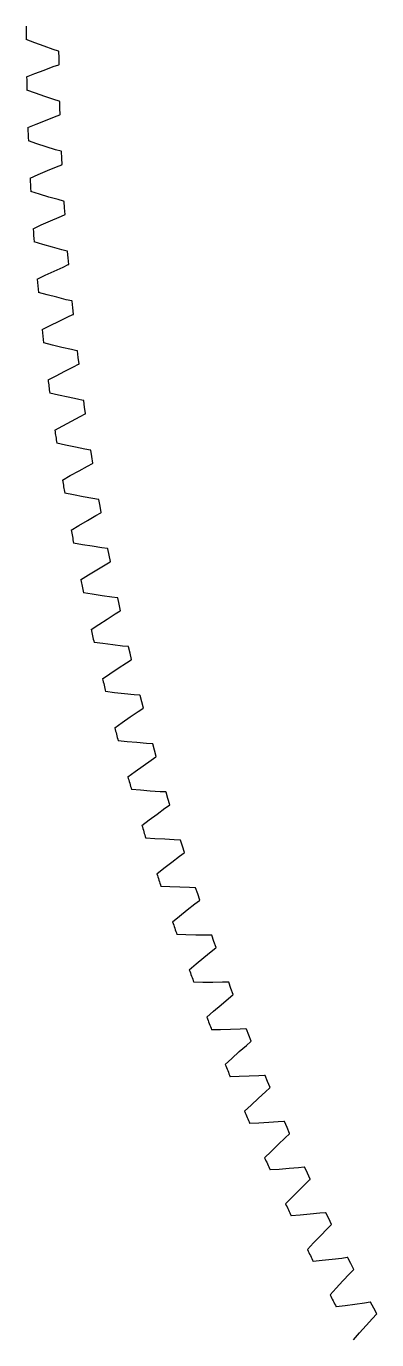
# Model space of a CAD drawing. Extents: x -220 to 220, y -220 to 220.
# Drawn here: x -219.7 to -191.9, y -103.5 to 0.5 of the extents above; entities that cross this region are included whole.
import ezdxf

# ---------------------------------------------------------------- set-up
doc = ezdxf.new("R2010")
doc.units = 0

msp = doc.modelspace()

# ---------------------------------------------------------------- linework, layer by layer
at = {"layer": 'layer0'}
for p, q in [((-219.04, -0.78), (-219.71, -0.53)), ((-218.3, -1.05), (-219.04, -0.78)), ((-217.58, -1.3), (-218.3, -1.05)), ((-217.15, -1.45), (-217.58, -1.3)), ((-217.12, -1.46), (-217.15, -1.45)), ((-217.12, -1.47), (-217.12, -1.46)), ((-217.11, -1.98), (-217.12, -1.47)), ((-217.11, -2.5), (-217.11, -1.98)), ((-219.02, -3.22), (-218.28, -2.94)), ((-218.28, -2.94), (-217.57, -2.67)), ((-217.57, -2.67), (-217.14, -2.52)), ((-217.14, -2.52), (-217.11, -2.51)), ((-217.11, -2.51), (-217.11, -2.5)), ((-219.68, -3.48), (-219.02, -3.22)), ((-218.99, -4.78), (-219.66, -4.54)), ((-218.24, -5.03), (-218.99, -4.78)), ((-217.52, -5.27), (-218.24, -5.03)), ((-217.09, -5.41), (-217.52, -5.27)), ((-217.06, -5.42), (-217.09, -5.41)), ((-217.05, -5.43), (-217.06, -5.42)), ((-217.04, -5.95), (-217.05, -5.43)), ((-217.02, -6.46), (-217.04, -5.95)), ((-219.58, -7.5), (-218.93, -7.22)), ((-218.93, -7.22), (-218.19, -6.93)), ((-218.19, -6.93), (-217.48, -6.65)), ((-217.48, -6.65), (-217.06, -6.49)), ((-217.06, -6.49), (-217.03, -6.47)), ((-217.03, -6.47), (-217.02, -6.46)), ((-218.87, -8.78), (-219.54, -8.55)), ((-218.12, -9.02), (-218.87, -8.78)), ((-217.39, -9.25), (-218.12, -9.02)), ((-216.95, -9.38), (-217.39, -9.25)), ((-216.92, -9.39), (-216.95, -9.38)), ((-216.89, -9.91), (-216.92, -9.39)), ((-216.92, -9.39), (-216.92, -9.39)), ((-216.87, -10.43), (-216.89, -9.91)), ((-219.41, -11.51), (-218.76, -11.22)), ((-218.76, -11.22), (-218.03, -10.91)), ((-218.03, -10.91), (-217.32, -10.62)), ((-217.32, -10.62), (-216.9, -10.45)), ((-216.9, -10.45), (-216.88, -10.43)), ((-216.88, -10.43), (-216.87, -10.43)), ((-218.67, -12.77), (-219.35, -12.56)), ((-217.92, -13), (-218.67, -12.77)), ((-217.18, -13.21), (-217.92, -13)), ((-216.75, -13.34), (-217.18, -13.21)), ((-216.72, -13.35), (-216.75, -13.34)), ((-216.71, -13.35), (-216.72, -13.35)), ((-216.68, -13.87), (-216.71, -13.35)), ((-217.09, -14.59), (-216.68, -14.41)), ((-216.64, -14.39), (-216.68, -13.87)), ((-216.68, -14.41), (-216.65, -14.39)), ((-216.65, -14.39), (-216.64, -14.39)), ((-219.16, -15.51), (-218.52, -15.21)), ((-218.52, -15.21), (-217.79, -14.89)), ((-217.79, -14.89), (-217.09, -14.59)), ((-218.4, -16.76), (-219.08, -16.56)), ((-217.64, -16.98), (-218.4, -16.76)), ((-216.9, -17.18), (-217.64, -16.98)), ((-216.47, -17.29), (-216.9, -17.18)), ((-216.44, -17.3), (-216.47, -17.29)), ((-216.43, -17.31), (-216.44, -17.3)), ((-216.39, -17.83), (-216.43, -17.31)), ((-217.49, -18.87), (-216.79, -18.55)), ((-216.79, -18.55), (-216.38, -18.36)), ((-216.34, -18.34), (-216.39, -17.83)), ((-216.38, -18.36), (-216.35, -18.35)), ((-216.35, -18.35), (-216.34, -18.34)), ((-218.84, -19.51), (-218.2, -19.2)), ((-218.2, -19.2), (-217.49, -18.87)), ((-218.06, -20.75), (-218.75, -20.56)), ((-217.3, -20.95), (-218.06, -20.75)), ((-216.55, -21.14), (-217.3, -20.95)), ((-216.11, -21.24), (-216.55, -21.14)), ((-216.08, -21.25), (-216.11, -21.24)), ((-216.08, -21.26), (-216.08, -21.25)), ((-216.03, -21.77), (-216.08, -21.26)), ((-215.97, -22.29), (-216.03, -21.77)), ((-217.81, -23.18), (-217.11, -22.84)), ((-217.11, -22.84), (-216.42, -22.5)), ((-216.42, -22.5), (-216.01, -22.31)), ((-216.01, -22.31), (-215.98, -22.3)), ((-215.98, -22.3), (-215.97, -22.29)), ((-218.45, -23.5), (-217.81, -23.18)), ((-217.64, -24.73), (-218.33, -24.56)), ((-216.88, -24.92), (-217.64, -24.73)), ((-216.13, -25.09), (-216.88, -24.92)), ((-215.69, -25.19), (-216.13, -25.09)), ((-215.66, -25.2), (-215.69, -25.19)), ((-215.65, -25.2), (-215.66, -25.2)), ((-215.59, -25.72), (-215.65, -25.2)), ((-215.53, -26.23), (-215.59, -25.72)), ((-217.35, -27.16), (-216.65, -26.8)), ((-216.65, -26.8), (-215.97, -26.45)), ((-215.97, -26.45), (-215.56, -26.25)), ((-215.56, -26.25), (-215.54, -26.24)), ((-215.54, -26.24), (-215.53, -26.23)), ((-217.98, -27.49), (-217.35, -27.16)), ((-217.16, -28.7), (-217.85, -28.54)), ((-216.39, -28.87), (-217.16, -28.7)), ((-215.64, -29.03), (-216.39, -28.87)), ((-215.19, -29.12), (-215.64, -29.03)), ((-215.16, -29.13), (-215.19, -29.12)), ((-215.16, -29.14), (-215.16, -29.13)), ((-215.09, -29.65), (-215.16, -29.14)), ((-215.02, -30.16), (-215.09, -29.65)), ((-215.05, -30.19), (-215.02, -30.17)), ((-215.02, -30.17), (-215.02, -30.16)), ((-217.44, -31.47), (-216.82, -31.12)), ((-216.82, -31.12), (-216.13, -30.75)), ((-216.13, -30.75), (-215.45, -30.39)), ((-215.45, -30.39), (-215.05, -30.19)), ((-216.6, -32.66), (-217.29, -32.51)), ((-215.82, -32.82), (-216.6, -32.66)), ((-215.07, -32.97), (-215.82, -32.82)), ((-214.63, -33.05), (-215.07, -32.97)), ((-214.6, -33.06), (-214.63, -33.05)), ((-214.59, -33.06), (-214.6, -33.06)), ((-214.51, -33.57), (-214.59, -33.06)), ((-215.53, -34.69), (-214.86, -34.32)), ((-214.86, -34.32), (-214.46, -34.11)), ((-214.43, -34.08), (-214.51, -33.57)), ((-214.46, -34.11), (-214.43, -34.09)), ((-214.43, -34.09), (-214.43, -34.08)), ((-216.83, -35.43), (-216.22, -35.08)), ((-216.22, -35.08), (-215.53, -34.69)), ((-215.96, -36.61), (-216.66, -36.48)), ((-215.19, -36.76), (-215.96, -36.61)), ((-214.43, -36.89), (-215.19, -36.76)), ((-213.99, -36.96), (-214.43, -36.89)), ((-213.96, -36.97), (-213.99, -36.96)), ((-213.95, -36.98), (-213.96, -36.97)), ((-213.86, -37.49), (-213.95, -36.98)), ((-214.86, -38.62), (-214.2, -38.24)), ((-214.2, -38.24), (-213.8, -38.02)), ((-213.77, -37.99), (-213.86, -37.49)), ((-213.8, -38.02), (-213.77, -38)), ((-213.77, -38), (-213.77, -37.99)), ((-216.15, -39.39), (-215.54, -39.02)), ((-215.54, -39.02), (-214.86, -38.62)), ((-215.26, -40.55), (-215.96, -40.43)), ((-214.48, -40.68), (-215.26, -40.55)), ((-213.72, -40.8), (-214.48, -40.68)), ((-213.28, -40.86), (-213.72, -40.8)), ((-213.24, -40.87), (-213.28, -40.86)), ((-213.24, -40.88), (-213.24, -40.87)), ((-213.14, -41.39), (-213.24, -40.88)), ((-213.04, -41.89), (-213.14, -41.39)), ((-214.79, -42.95), (-214.12, -42.54)), ((-214.12, -42.54), (-213.46, -42.15)), ((-213.46, -42.15), (-213.07, -41.92)), ((-213.07, -41.92), (-213.05, -41.9)), ((-213.05, -41.9), (-213.04, -41.89)), ((-215.4, -43.33), (-214.79, -42.95)), ((-214.48, -44.48), (-215.18, -44.36)), ((-213.7, -44.59), (-214.48, -44.48)), ((-212.94, -44.7), (-213.7, -44.59)), ((-212.49, -44.75), (-212.94, -44.7)), ((-212.46, -44.76), (-212.49, -44.75)), ((-212.46, -44.77), (-212.46, -44.76)), ((-212.35, -45.27), (-212.46, -44.77)), ((-212.24, -45.78), (-212.35, -45.27)), ((-212.27, -45.8), (-212.24, -45.78)), ((-212.24, -45.78), (-212.24, -45.78)), ((-213.97, -46.87), (-213.31, -46.44)), ((-213.31, -46.44), (-212.66, -46.04)), ((-212.66, -46.04), (-212.27, -45.8)), ((-214.57, -47.26), (-213.97, -46.87)), ((-213.63, -48.39), (-214.34, -48.29)), ((-212.85, -48.49), (-213.63, -48.39)), ((-212.09, -48.58), (-212.85, -48.49)), ((-211.64, -48.63), (-212.09, -48.58)), ((-211.61, -48.63), (-211.64, -48.63)), ((-211.6, -48.64), (-211.61, -48.63)), ((-211.49, -49.14), (-211.6, -48.64)), ((-212.42, -50.33), (-211.78, -49.92)), ((-211.78, -49.92), (-211.4, -49.67)), ((-211.37, -49.65), (-211.49, -49.14)), ((-211.4, -49.67), (-211.37, -49.65)), ((-211.37, -49.65), (-211.37, -49.65)), ((-213.67, -51.17), (-213.08, -50.77)), ((-213.08, -50.77), (-212.42, -50.33)), ((-212.71, -52.28), (-213.42, -52.19)), ((-211.93, -52.37), (-212.71, -52.28)), ((-211.17, -52.44), (-211.93, -52.37)), ((-210.72, -52.48), (-211.17, -52.44)), ((-210.69, -52.49), (-210.72, -52.48)), ((-210.68, -52.49), (-210.69, -52.49)), ((-210.55, -53), (-210.68, -52.49)), ((-210.43, -53.5), (-210.55, -53)), ((-211.47, -54.2), (-210.83, -53.78)), ((-210.83, -53.78), (-210.46, -53.53)), ((-210.46, -53.53), (-210.43, -53.51)), ((-210.43, -53.51), (-210.43, -53.5)), ((-212.7, -55.06), (-212.12, -54.65)), ((-212.12, -54.65), (-211.47, -54.2)), ((-211.72, -56.16), (-212.43, -56.08)), ((-210.94, -56.23), (-211.72, -56.16)), ((-210.17, -56.29), (-210.94, -56.23)), ((-209.72, -56.32), (-210.17, -56.29)), ((-209.69, -56.33), (-209.72, -56.32)), ((-209.55, -56.83), (-209.69, -56.33)), ((-209.69, -56.33), (-209.69, -56.33)), ((-209.41, -57.33), (-209.55, -56.83)), ((-211.08, -58.52), (-210.44, -58.06)), ((-210.44, -58.06), (-209.82, -57.62)), ((-209.82, -57.62), (-209.44, -57.36)), ((-209.44, -57.36), (-209.42, -57.34)), ((-209.42, -57.34), (-209.41, -57.33)), ((-211.66, -58.94), (-211.08, -58.52)), ((-210.66, -60.01), (-211.37, -59.95)), ((-209.88, -60.07), (-210.66, -60.01)), ((-209.11, -60.12), (-209.88, -60.07)), ((-208.66, -60.14), (-209.11, -60.12)), ((-208.63, -60.15), (-208.66, -60.14)), ((-208.62, -60.15), (-208.63, -60.15)), ((-208.48, -60.65), (-208.62, -60.15)), ((-208.73, -61.44), (-208.36, -61.18)), ((-208.33, -61.15), (-208.48, -60.65)), ((-208.36, -61.18), (-208.34, -61.16)), ((-208.34, -61.16), (-208.33, -61.15)), ((-210.55, -62.79), (-209.98, -62.36)), ((-209.98, -62.36), (-209.35, -61.89)), ((-209.35, -61.89), (-208.73, -61.44)), ((-209.53, -63.85), (-210.24, -63.8)), ((-208.74, -63.89), (-209.53, -63.85)), ((-207.98, -63.93), (-208.74, -63.89)), ((-207.53, -63.95), (-207.98, -63.93)), ((-207.5, -63.95), (-207.53, -63.95)), ((-207.49, -63.95), (-207.5, -63.95)), ((-207.33, -64.45), (-207.49, -63.95)), ((-207.18, -64.94), (-207.33, -64.45)), ((-208.18, -65.7), (-207.57, -65.24)), ((-207.57, -65.24), (-207.21, -64.97)), ((-207.21, -64.97), (-207.18, -64.95)), ((-207.18, -64.95), (-207.18, -64.94)), ((-209.36, -66.63), (-208.81, -66.19)), ((-208.81, -66.19), (-208.18, -65.7)), ((-208.33, -67.67), (-209.04, -67.63)), ((-207.54, -67.7), (-208.33, -67.67)), ((-206.78, -67.72), (-207.54, -67.7)), ((-206.32, -67.73), (-206.78, -67.72)), ((-206.29, -67.73), (-206.32, -67.73)), ((-206.12, -68.22), (-206.29, -67.73)), ((-206.29, -67.73), (-206.29, -67.73)), ((-205.96, -68.72), (-206.12, -68.22)), ((-207.56, -69.99), (-206.95, -69.49)), ((-206.95, -69.49), (-206.34, -69.02)), ((-206.34, -69.02), (-205.99, -68.75)), ((-205.99, -68.75), (-205.96, -68.72)), ((-205.96, -68.72), (-205.96, -68.72)), ((-208.11, -70.44), (-207.56, -69.99)), ((-207.06, -71.46), (-207.77, -71.44)), ((-206.27, -71.48), (-207.06, -71.46)), ((-205.51, -71.48), (-206.27, -71.48)), ((-205.05, -71.48), (-205.51, -71.48)), ((-205.02, -71.49), (-205.05, -71.48)), ((-205.01, -71.49), (-205.02, -71.49)), ((-204.84, -71.98), (-205.01, -71.49)), ((-205.64, -73.26), (-205.05, -72.78)), ((-205.05, -72.78), (-204.7, -72.5)), ((-204.67, -72.47), (-204.84, -71.98)), ((-204.7, -72.5), (-204.67, -72.47)), ((-204.67, -72.47), (-204.67, -72.47)), ((-206.79, -74.23), (-206.25, -73.77)), ((-206.25, -73.77), (-205.64, -73.26)), ((-205.72, -75.23), (-206.43, -75.22)), ((-204.93, -75.23), (-205.72, -75.23)), ((-204.17, -75.22), (-204.93, -75.23)), ((-203.71, -75.22), (-204.17, -75.22)), ((-203.68, -75.22), (-203.71, -75.22)), ((-203.67, -75.22), (-203.68, -75.22)), ((-203.49, -75.71), (-203.67, -75.22)), ((-203.31, -76.19), (-203.49, -75.71)), ((-204.87, -77.52), (-204.27, -77.01)), ((-204.27, -77.01), (-203.69, -76.51)), ((-203.69, -76.51), (-203.34, -76.22)), ((-203.34, -76.22), (-203.32, -76.2)), ((-203.32, -76.2), (-203.31, -76.19)), ((-205.4, -77.99), (-204.87, -77.52)), ((-204.31, -78.98), (-205.02, -78.98)), ((-203.52, -78.96), (-204.31, -78.98)), ((-202.76, -78.94), (-203.52, -78.96)), ((-202.31, -78.92), (-202.76, -78.94)), ((-202.27, -78.93), (-202.31, -78.92)), ((-202.08, -79.41), (-202.27, -78.93)), ((-202.27, -78.93), (-202.27, -78.93)), ((-202.25, -80.22), (-201.91, -79.92)), ((-201.89, -79.89), (-202.08, -79.41)), ((-201.91, -79.92), (-201.89, -79.9)), ((-201.89, -79.9), (-201.89, -79.89)), ((-203.42, -81.25), (-202.83, -80.72)), ((-202.83, -80.72), (-202.25, -80.22)), ((-203.94, -81.73), (-203.42, -81.25)), ((-202.84, -82.69), (-203.55, -82.71)), ((-202.05, -82.67), (-202.84, -82.69)), ((-201.28, -82.63), (-202.05, -82.67)), ((-200.83, -82.61), (-201.28, -82.63)), ((-200.8, -82.61), (-200.83, -82.61)), ((-200.79, -82.61), (-200.8, -82.61)), ((-200.59, -83.09), (-200.79, -82.61)), ((-200.39, -83.57), (-200.59, -83.09)), ((-201.32, -84.41), (-200.76, -83.9)), ((-200.76, -83.9), (-200.42, -83.6)), ((-200.42, -83.6), (-200.4, -83.57)), ((-200.4, -83.57), (-200.39, -83.57)), ((-202.42, -85.44), (-201.9, -84.95)), ((-201.9, -84.95), (-201.32, -84.41)), ((-200.5, -86.34), (-201.29, -86.38)), ((-199.74, -86.29), (-200.5, -86.34)), ((-199.29, -86.26), (-199.74, -86.29)), ((-199.26, -86.26), (-199.29, -86.26)), ((-199.25, -86.26), (-199.26, -86.26)), ((-199.04, -86.74), (-199.25, -86.26)), ((-201.29, -86.38), (-202, -86.42)), ((-199.19, -87.55), (-198.86, -87.24)), ((-198.84, -87.21), (-199.04, -86.74)), ((-198.86, -87.24), (-198.84, -87.22)), ((-198.84, -87.22), (-198.84, -87.21)), ((-200.31, -88.63), (-199.75, -88.08)), ((-199.75, -88.08), (-199.19, -87.55)), ((-200.82, -89.13), (-200.31, -88.63)), ((-199.68, -90.05), (-200.39, -90.09)), ((-198.89, -89.99), (-199.68, -90.05)), ((-198.13, -89.93), (-198.89, -89.99)), ((-197.68, -89.88), (-198.13, -89.93)), ((-197.65, -89.88), (-197.68, -89.88)), ((-197.64, -89.89), (-197.65, -89.88)), ((-197.42, -90.36), (-197.64, -89.89)), ((-197.21, -90.83), (-197.42, -90.36)), ((-198.1, -91.71), (-197.56, -91.18)), ((-197.56, -91.18), (-197.23, -90.86)), ((-197.23, -90.86), (-197.21, -90.84)), ((-197.21, -90.84), (-197.21, -90.83)), ((-199.16, -92.78), (-198.66, -92.27)), ((-198.66, -92.27), (-198.1, -91.71)), ((-197.22, -93.61), (-198, -93.68)), ((-196.45, -93.53), (-197.22, -93.61)), ((-196.01, -93.48), (-196.45, -93.53)), ((-195.97, -93.48), (-196.01, -93.48)), ((-195.96, -93.48), (-195.97, -93.48)), ((-195.74, -93.95), (-195.96, -93.48)), ((-198, -93.68), (-198.71, -93.74)), ((-195.86, -94.77), (-195.54, -94.45)), ((-195.52, -94.42), (-195.74, -93.95)), ((-195.54, -94.45), (-195.52, -94.42)), ((-195.52, -94.42), (-195.52, -94.42)), ((-196.94, -95.88), (-196.4, -95.31)), ((-196.4, -95.31), (-195.86, -94.77)), ((-197.43, -96.4), (-196.94, -95.88)), ((-196.26, -97.28), (-196.97, -97.35)), ((-195.47, -97.19), (-196.26, -97.28)), ((-194.71, -97.1), (-195.47, -97.19)), ((-194.27, -97.04), (-194.71, -97.1)), ((-194.23, -97.04), (-194.27, -97.04)), ((-194.22, -97.05), (-194.23, -97.04)), ((-193.99, -97.51), (-194.22, -97.05)), ((-193.76, -97.97), (-193.99, -97.51)), ((-194.62, -98.89), (-194.1, -98.33)), ((-194.1, -98.33), (-193.78, -98)), ((-193.78, -98), (-193.76, -97.98)), ((-193.76, -97.98), (-193.76, -97.97)), ((-195.64, -99.99), (-195.16, -99.46)), ((-195.16, -99.46), (-194.62, -98.89)), ((-194.45, -100.85), (-195.16, -100.93)), ((-193.67, -100.75), (-194.45, -100.85)), ((-192.91, -100.64), (-193.67, -100.75)), ((-192.46, -100.58), (-192.91, -100.64)), ((-192.43, -100.57), (-192.46, -100.58)), ((-192.42, -100.58), (-192.43, -100.57)), ((-192.18, -101.04), (-192.42, -100.58)), ((-192.78, -102.42), (-192.27, -101.86)), ((-192.27, -101.86), (-191.96, -101.53)), ((-191.94, -101.49), (-192.18, -101.04)), ((-191.96, -101.53), (-191.94, -101.5)), ((-191.94, -101.5), (-191.94, -101.49)), ((-193.78, -103.55), (-193.31, -103.01)), ((-193.31, -103.01), (-192.78, -102.42))]:
    msp.add_line(p, q, dxfattribs=at)
for start, end in [(179.8622, 180.1378), (180.9087, 181.1843), (181.9552, 182.2308), (183.0017, 183.2773), (184.0483, 184.3238), (185.0948, 185.3704), (186.1413, 186.4169), (187.1878, 187.4634), (188.2343, 188.5099), (189.2808, 189.5564), (190.3273, 190.6029), (191.3738, 191.6494), (192.4203, 192.6959), (193.4669, 193.7424), (194.5134, 194.789), (195.5599, 195.8355), (196.6064, 196.882), (197.6529, 197.9285), (198.6994, 198.975), (199.7459, 200.0215), (200.7924, 201.068), (201.839, 202.1145), (202.8855, 203.1611), (203.932, 204.2076), (204.9785, 205.2541), (206.025, 206.3006), (207.0715, 207.3471)]:
    msp.add_arc((0, 0), 219.71, start, end, dxfattribs=at)
at = {"layer": 'layer1'}
for p, q in [((-219.04, -0.78), (-219.71, -0.53)), ((-218.3, -1.05), (-219.04, -0.78)), ((-217.58, -1.3), (-218.3, -1.05)), ((-217.15, -1.45), (-217.58, -1.3)), ((-217.12, -1.46), (-217.15, -1.45)), ((-217.12, -1.47), (-217.12, -1.46)), ((-217.11, -1.98), (-217.12, -1.47)), ((-217.11, -2.5), (-217.11, -1.98)), ((-219.02, -3.22), (-218.28, -2.94)), ((-218.28, -2.94), (-217.57, -2.67)), ((-217.57, -2.67), (-217.14, -2.52)), ((-217.14, -2.52), (-217.11, -2.51)), ((-217.11, -2.51), (-217.11, -2.5)), ((-219.68, -3.48), (-219.02, -3.22)), ((-218.99, -4.78), (-219.66, -4.54)), ((-218.24, -5.03), (-218.99, -4.78)), ((-217.52, -5.27), (-218.24, -5.03)), ((-217.09, -5.41), (-217.52, -5.27)), ((-217.06, -5.42), (-217.09, -5.41)), ((-217.05, -5.43), (-217.06, -5.42)), ((-217.04, -5.95), (-217.05, -5.43)), ((-217.02, -6.46), (-217.04, -5.95)), ((-219.58, -7.5), (-218.93, -7.22)), ((-218.93, -7.22), (-218.19, -6.93)), ((-218.19, -6.93), (-217.48, -6.65)), ((-217.48, -6.65), (-217.06, -6.49)), ((-217.06, -6.49), (-217.03, -6.47)), ((-217.03, -6.47), (-217.02, -6.46)), ((-218.87, -8.78), (-219.54, -8.55)), ((-218.12, -9.02), (-218.87, -8.78)), ((-217.39, -9.25), (-218.12, -9.02)), ((-216.95, -9.38), (-217.39, -9.25)), ((-216.92, -9.39), (-216.95, -9.38)), ((-216.89, -9.91), (-216.92, -9.39)), ((-216.92, -9.39), (-216.92, -9.39)), ((-216.87, -10.43), (-216.89, -9.91)), ((-219.41, -11.51), (-218.76, -11.22)), ((-218.76, -11.22), (-218.03, -10.91)), ((-218.03, -10.91), (-217.32, -10.62)), ((-217.32, -10.62), (-216.9, -10.45)), ((-216.9, -10.45), (-216.88, -10.43)), ((-216.88, -10.43), (-216.87, -10.43)), ((-218.67, -12.77), (-219.35, -12.56)), ((-217.92, -13), (-218.67, -12.77)), ((-217.18, -13.21), (-217.92, -13)), ((-216.75, -13.34), (-217.18, -13.21)), ((-216.72, -13.35), (-216.75, -13.34)), ((-216.71, -13.35), (-216.72, -13.35)), ((-216.68, -13.87), (-216.71, -13.35)), ((-217.09, -14.59), (-216.68, -14.41)), ((-216.64, -14.39), (-216.68, -13.87)), ((-216.68, -14.41), (-216.65, -14.39)), ((-216.65, -14.39), (-216.64, -14.39)), ((-219.16, -15.51), (-218.52, -15.21)), ((-218.52, -15.21), (-217.79, -14.89)), ((-217.79, -14.89), (-217.09, -14.59)), ((-218.4, -16.76), (-219.08, -16.56)), ((-217.64, -16.98), (-218.4, -16.76)), ((-216.9, -17.18), (-217.64, -16.98)), ((-216.47, -17.29), (-216.9, -17.18)), ((-216.44, -17.3), (-216.47, -17.29)), ((-216.43, -17.31), (-216.44, -17.3)), ((-216.39, -17.83), (-216.43, -17.31)), ((-217.49, -18.87), (-216.79, -18.55)), ((-216.79, -18.55), (-216.38, -18.36)), ((-216.34, -18.34), (-216.39, -17.83)), ((-216.38, -18.36), (-216.35, -18.35)), ((-216.35, -18.35), (-216.34, -18.34)), ((-218.84, -19.51), (-218.2, -19.2)), ((-218.2, -19.2), (-217.49, -18.87)), ((-218.06, -20.75), (-218.75, -20.56)), ((-217.3, -20.95), (-218.06, -20.75)), ((-216.55, -21.14), (-217.3, -20.95)), ((-216.11, -21.24), (-216.55, -21.14)), ((-216.08, -21.25), (-216.11, -21.24)), ((-216.08, -21.26), (-216.08, -21.25)), ((-216.03, -21.77), (-216.08, -21.26)), ((-215.97, -22.29), (-216.03, -21.77)), ((-217.81, -23.18), (-217.11, -22.84)), ((-217.11, -22.84), (-216.42, -22.5)), ((-216.42, -22.5), (-216.01, -22.31)), ((-216.01, -22.31), (-215.98, -22.3)), ((-215.98, -22.3), (-215.97, -22.29)), ((-218.45, -23.5), (-217.81, -23.18)), ((-217.64, -24.73), (-218.33, -24.56)), ((-216.88, -24.92), (-217.64, -24.73)), ((-216.13, -25.09), (-216.88, -24.92)), ((-215.69, -25.19), (-216.13, -25.09)), ((-215.66, -25.2), (-215.69, -25.19)), ((-215.65, -25.2), (-215.66, -25.2)), ((-215.59, -25.72), (-215.65, -25.2)), ((-215.53, -26.23), (-215.59, -25.72)), ((-217.35, -27.16), (-216.65, -26.8)), ((-216.65, -26.8), (-215.97, -26.45)), ((-215.97, -26.45), (-215.56, -26.25)), ((-215.56, -26.25), (-215.54, -26.24)), ((-215.54, -26.24), (-215.53, -26.23)), ((-217.98, -27.49), (-217.35, -27.16)), ((-217.16, -28.7), (-217.85, -28.54)), ((-216.39, -28.87), (-217.16, -28.7)), ((-215.64, -29.03), (-216.39, -28.87)), ((-215.19, -29.12), (-215.64, -29.03)), ((-215.16, -29.13), (-215.19, -29.12)), ((-215.16, -29.14), (-215.16, -29.13)), ((-215.09, -29.65), (-215.16, -29.14)), ((-215.02, -30.16), (-215.09, -29.65)), ((-215.05, -30.19), (-215.02, -30.17)), ((-215.02, -30.17), (-215.02, -30.16)), ((-217.44, -31.47), (-216.82, -31.12)), ((-216.82, -31.12), (-216.13, -30.75)), ((-216.13, -30.75), (-215.45, -30.39)), ((-215.45, -30.39), (-215.05, -30.19)), ((-216.6, -32.66), (-217.29, -32.51)), ((-215.82, -32.82), (-216.6, -32.66)), ((-215.07, -32.97), (-215.82, -32.82)), ((-214.63, -33.05), (-215.07, -32.97)), ((-214.6, -33.06), (-214.63, -33.05)), ((-214.59, -33.06), (-214.6, -33.06)), ((-214.51, -33.57), (-214.59, -33.06)), ((-215.53, -34.69), (-214.86, -34.32)), ((-214.86, -34.32), (-214.46, -34.11)), ((-214.43, -34.08), (-214.51, -33.57)), ((-214.46, -34.11), (-214.43, -34.09)), ((-214.43, -34.09), (-214.43, -34.08)), ((-216.83, -35.43), (-216.22, -35.08)), ((-216.22, -35.08), (-215.53, -34.69)), ((-215.96, -36.61), (-216.66, -36.48)), ((-215.19, -36.76), (-215.96, -36.61)), ((-214.43, -36.89), (-215.19, -36.76)), ((-213.99, -36.96), (-214.43, -36.89)), ((-213.96, -36.97), (-213.99, -36.96)), ((-213.95, -36.98), (-213.96, -36.97)), ((-213.86, -37.49), (-213.95, -36.98)), ((-214.86, -38.62), (-214.2, -38.24)), ((-214.2, -38.24), (-213.8, -38.02)), ((-213.77, -37.99), (-213.86, -37.49)), ((-213.8, -38.02), (-213.77, -38)), ((-213.77, -38), (-213.77, -37.99)), ((-216.15, -39.39), (-215.54, -39.02)), ((-215.54, -39.02), (-214.86, -38.62)), ((-215.26, -40.55), (-215.96, -40.43)), ((-214.48, -40.68), (-215.26, -40.55)), ((-213.72, -40.8), (-214.48, -40.68)), ((-213.28, -40.86), (-213.72, -40.8)), ((-213.24, -40.87), (-213.28, -40.86)), ((-213.24, -40.88), (-213.24, -40.87)), ((-213.14, -41.39), (-213.24, -40.88)), ((-213.04, -41.89), (-213.14, -41.39)), ((-214.79, -42.95), (-214.12, -42.54)), ((-214.12, -42.54), (-213.46, -42.15)), ((-213.46, -42.15), (-213.07, -41.92)), ((-213.07, -41.92), (-213.05, -41.9)), ((-213.05, -41.9), (-213.04, -41.89)), ((-215.4, -43.33), (-214.79, -42.95)), ((-214.48, -44.48), (-215.18, -44.36)), ((-213.7, -44.59), (-214.48, -44.48)), ((-212.94, -44.7), (-213.7, -44.59)), ((-212.49, -44.75), (-212.94, -44.7)), ((-212.46, -44.76), (-212.49, -44.75)), ((-212.46, -44.77), (-212.46, -44.76)), ((-212.35, -45.27), (-212.46, -44.77)), ((-212.24, -45.78), (-212.35, -45.27)), ((-212.27, -45.8), (-212.24, -45.78)), ((-212.24, -45.78), (-212.24, -45.78)), ((-213.97, -46.87), (-213.31, -46.44)), ((-213.31, -46.44), (-212.66, -46.04)), ((-212.66, -46.04), (-212.27, -45.8)), ((-214.57, -47.26), (-213.97, -46.87)), ((-213.63, -48.39), (-214.34, -48.29)), ((-212.85, -48.49), (-213.63, -48.39)), ((-212.09, -48.58), (-212.85, -48.49)), ((-211.64, -48.63), (-212.09, -48.58)), ((-211.61, -48.63), (-211.64, -48.63)), ((-211.6, -48.64), (-211.61, -48.63)), ((-211.49, -49.14), (-211.6, -48.64)), ((-212.42, -50.33), (-211.78, -49.92)), ((-211.78, -49.92), (-211.4, -49.67)), ((-211.37, -49.65), (-211.49, -49.14)), ((-211.4, -49.67), (-211.37, -49.65)), ((-211.37, -49.65), (-211.37, -49.65)), ((-213.67, -51.17), (-213.08, -50.77)), ((-213.08, -50.77), (-212.42, -50.33)), ((-212.71, -52.28), (-213.42, -52.19)), ((-211.93, -52.37), (-212.71, -52.28)), ((-211.17, -52.44), (-211.93, -52.37)), ((-210.72, -52.48), (-211.17, -52.44)), ((-210.69, -52.49), (-210.72, -52.48)), ((-210.68, -52.49), (-210.69, -52.49)), ((-210.55, -53), (-210.68, -52.49)), ((-210.43, -53.5), (-210.55, -53)), ((-211.47, -54.2), (-210.83, -53.78)), ((-210.83, -53.78), (-210.46, -53.53)), ((-210.46, -53.53), (-210.43, -53.51)), ((-210.43, -53.51), (-210.43, -53.5)), ((-212.7, -55.06), (-212.12, -54.65)), ((-212.12, -54.65), (-211.47, -54.2)), ((-211.72, -56.16), (-212.43, -56.08)), ((-210.94, -56.23), (-211.72, -56.16)), ((-210.17, -56.29), (-210.94, -56.23)), ((-209.72, -56.32), (-210.17, -56.29)), ((-209.69, -56.33), (-209.72, -56.32)), ((-209.55, -56.83), (-209.69, -56.33)), ((-209.69, -56.33), (-209.69, -56.33)), ((-209.41, -57.33), (-209.55, -56.83)), ((-211.08, -58.52), (-210.44, -58.06)), ((-210.44, -58.06), (-209.82, -57.62)), ((-209.82, -57.62), (-209.44, -57.36)), ((-209.44, -57.36), (-209.42, -57.34)), ((-209.42, -57.34), (-209.41, -57.33)), ((-211.66, -58.94), (-211.08, -58.52)), ((-210.66, -60.01), (-211.37, -59.95)), ((-209.88, -60.07), (-210.66, -60.01)), ((-209.11, -60.12), (-209.88, -60.07)), ((-208.66, -60.14), (-209.11, -60.12)), ((-208.63, -60.15), (-208.66, -60.14)), ((-208.62, -60.15), (-208.63, -60.15)), ((-208.48, -60.65), (-208.62, -60.15)), ((-208.73, -61.44), (-208.36, -61.18)), ((-208.33, -61.15), (-208.48, -60.65)), ((-208.36, -61.18), (-208.34, -61.16)), ((-208.34, -61.16), (-208.33, -61.15)), ((-210.55, -62.79), (-209.98, -62.36)), ((-209.98, -62.36), (-209.35, -61.89)), ((-209.35, -61.89), (-208.73, -61.44)), ((-209.53, -63.85), (-210.24, -63.8)), ((-208.74, -63.89), (-209.53, -63.85)), ((-207.98, -63.93), (-208.74, -63.89)), ((-207.53, -63.95), (-207.98, -63.93)), ((-207.5, -63.95), (-207.53, -63.95)), ((-207.49, -63.95), (-207.5, -63.95)), ((-207.33, -64.45), (-207.49, -63.95)), ((-207.18, -64.94), (-207.33, -64.45)), ((-208.18, -65.7), (-207.57, -65.24)), ((-207.57, -65.24), (-207.21, -64.97)), ((-207.21, -64.97), (-207.18, -64.95)), ((-207.18, -64.95), (-207.18, -64.94)), ((-209.36, -66.63), (-208.81, -66.19)), ((-208.81, -66.19), (-208.18, -65.7)), ((-208.33, -67.67), (-209.04, -67.63)), ((-207.54, -67.7), (-208.33, -67.67)), ((-206.78, -67.72), (-207.54, -67.7)), ((-206.32, -67.73), (-206.78, -67.72)), ((-206.29, -67.73), (-206.32, -67.73)), ((-206.12, -68.22), (-206.29, -67.73)), ((-206.29, -67.73), (-206.29, -67.73)), ((-205.96, -68.72), (-206.12, -68.22)), ((-207.56, -69.99), (-206.95, -69.49)), ((-206.95, -69.49), (-206.34, -69.02)), ((-206.34, -69.02), (-205.99, -68.75)), ((-205.99, -68.75), (-205.96, -68.72)), ((-205.96, -68.72), (-205.96, -68.72)), ((-208.11, -70.44), (-207.56, -69.99)), ((-207.06, -71.46), (-207.77, -71.44)), ((-206.27, -71.48), (-207.06, -71.46)), ((-205.51, -71.48), (-206.27, -71.48)), ((-205.05, -71.48), (-205.51, -71.48)), ((-205.02, -71.49), (-205.05, -71.48)), ((-205.01, -71.49), (-205.02, -71.49)), ((-204.84, -71.98), (-205.01, -71.49)), ((-205.64, -73.26), (-205.05, -72.78)), ((-205.05, -72.78), (-204.7, -72.5)), ((-204.67, -72.47), (-204.84, -71.98)), ((-204.7, -72.5), (-204.67, -72.47)), ((-204.67, -72.47), (-204.67, -72.47)), ((-206.79, -74.23), (-206.25, -73.77)), ((-206.25, -73.77), (-205.64, -73.26)), ((-205.72, -75.23), (-206.43, -75.22)), ((-204.93, -75.23), (-205.72, -75.23)), ((-204.17, -75.22), (-204.93, -75.23)), ((-203.71, -75.22), (-204.17, -75.22)), ((-203.68, -75.22), (-203.71, -75.22)), ((-203.67, -75.22), (-203.68, -75.22)), ((-203.49, -75.71), (-203.67, -75.22)), ((-203.31, -76.19), (-203.49, -75.71)), ((-204.87, -77.52), (-204.27, -77.01)), ((-204.27, -77.01), (-203.69, -76.51)), ((-203.69, -76.51), (-203.34, -76.22)), ((-203.34, -76.22), (-203.32, -76.2)), ((-203.32, -76.2), (-203.31, -76.19)), ((-205.4, -77.99), (-204.87, -77.52)), ((-204.31, -78.98), (-205.02, -78.98)), ((-203.52, -78.96), (-204.31, -78.98)), ((-202.76, -78.94), (-203.52, -78.96)), ((-202.31, -78.92), (-202.76, -78.94)), ((-202.27, -78.93), (-202.31, -78.92)), ((-202.08, -79.41), (-202.27, -78.93)), ((-202.27, -78.93), (-202.27, -78.93)), ((-202.25, -80.22), (-201.91, -79.92)), ((-201.89, -79.89), (-202.08, -79.41)), ((-201.91, -79.92), (-201.89, -79.9)), ((-201.89, -79.9), (-201.89, -79.89)), ((-203.42, -81.25), (-202.83, -80.72)), ((-202.83, -80.72), (-202.25, -80.22)), ((-203.94, -81.73), (-203.42, -81.25)), ((-202.84, -82.69), (-203.55, -82.71)), ((-202.05, -82.67), (-202.84, -82.69)), ((-201.28, -82.63), (-202.05, -82.67)), ((-200.83, -82.61), (-201.28, -82.63)), ((-200.8, -82.61), (-200.83, -82.61)), ((-200.79, -82.61), (-200.8, -82.61)), ((-200.59, -83.09), (-200.79, -82.61)), ((-200.39, -83.57), (-200.59, -83.09)), ((-201.32, -84.41), (-200.76, -83.9)), ((-200.76, -83.9), (-200.42, -83.6)), ((-200.42, -83.6), (-200.4, -83.57)), ((-200.4, -83.57), (-200.39, -83.57)), ((-202.42, -85.44), (-201.9, -84.95)), ((-201.9, -84.95), (-201.32, -84.41)), ((-200.5, -86.34), (-201.29, -86.38)), ((-199.74, -86.29), (-200.5, -86.34)), ((-199.29, -86.26), (-199.74, -86.29)), ((-199.26, -86.26), (-199.29, -86.26)), ((-199.25, -86.26), (-199.26, -86.26)), ((-199.04, -86.74), (-199.25, -86.26)), ((-201.29, -86.38), (-202, -86.42)), ((-199.19, -87.55), (-198.86, -87.24)), ((-198.84, -87.21), (-199.04, -86.74)), ((-198.86, -87.24), (-198.84, -87.22)), ((-198.84, -87.22), (-198.84, -87.21)), ((-200.31, -88.63), (-199.75, -88.08)), ((-199.75, -88.08), (-199.19, -87.55)), ((-200.82, -89.13), (-200.31, -88.63)), ((-199.68, -90.05), (-200.39, -90.09)), ((-198.89, -89.99), (-199.68, -90.05)), ((-198.13, -89.93), (-198.89, -89.99)), ((-197.68, -89.88), (-198.13, -89.93)), ((-197.65, -89.88), (-197.68, -89.88)), ((-197.64, -89.89), (-197.65, -89.88)), ((-197.42, -90.36), (-197.64, -89.89)), ((-197.21, -90.83), (-197.42, -90.36)), ((-198.1, -91.71), (-197.56, -91.18)), ((-197.56, -91.18), (-197.23, -90.86)), ((-197.23, -90.86), (-197.21, -90.84)), ((-197.21, -90.84), (-197.21, -90.83)), ((-199.16, -92.78), (-198.66, -92.27)), ((-198.66, -92.27), (-198.1, -91.71)), ((-197.22, -93.61), (-198, -93.68)), ((-196.45, -93.53), (-197.22, -93.61)), ((-196.01, -93.48), (-196.45, -93.53)), ((-195.97, -93.48), (-196.01, -93.48)), ((-195.96, -93.48), (-195.97, -93.48)), ((-195.74, -93.95), (-195.96, -93.48)), ((-198, -93.68), (-198.71, -93.74)), ((-195.86, -94.77), (-195.54, -94.45)), ((-195.52, -94.42), (-195.74, -93.95)), ((-195.54, -94.45), (-195.52, -94.42)), ((-195.52, -94.42), (-195.52, -94.42)), ((-196.94, -95.88), (-196.4, -95.31)), ((-196.4, -95.31), (-195.86, -94.77)), ((-197.43, -96.4), (-196.94, -95.88)), ((-196.26, -97.28), (-196.97, -97.35)), ((-195.47, -97.19), (-196.26, -97.28)), ((-194.71, -97.1), (-195.47, -97.19)), ((-194.27, -97.04), (-194.71, -97.1)), ((-194.23, -97.04), (-194.27, -97.04)), ((-194.22, -97.05), (-194.23, -97.04)), ((-193.99, -97.51), (-194.22, -97.05)), ((-193.76, -97.97), (-193.99, -97.51)), ((-194.62, -98.89), (-194.1, -98.33)), ((-194.1, -98.33), (-193.78, -98)), ((-193.78, -98), (-193.76, -97.98)), ((-193.76, -97.98), (-193.76, -97.97)), ((-195.64, -99.99), (-195.16, -99.46)), ((-195.16, -99.46), (-194.62, -98.89)), ((-194.45, -100.85), (-195.16, -100.93)), ((-193.67, -100.75), (-194.45, -100.85)), ((-192.91, -100.64), (-193.67, -100.75)), ((-192.46, -100.58), (-192.91, -100.64)), ((-192.43, -100.57), (-192.46, -100.58)), ((-192.42, -100.58), (-192.43, -100.57)), ((-192.18, -101.04), (-192.42, -100.58)), ((-192.78, -102.42), (-192.27, -101.86)), ((-192.27, -101.86), (-191.96, -101.53)), ((-191.94, -101.49), (-192.18, -101.04)), ((-191.96, -101.53), (-191.94, -101.5)), ((-191.94, -101.5), (-191.94, -101.49)), ((-193.78, -103.55), (-193.31, -103.01)), ((-193.31, -103.01), (-192.78, -102.42))]:
    msp.add_line(p, q, dxfattribs=at)
for start, end in [(179.8622, 180.1378), (180.9087, 181.1843), (181.9552, 182.2308), (183.0017, 183.2773), (184.0483, 184.3238), (185.0948, 185.3704), (186.1413, 186.4169), (187.1878, 187.4634), (188.2343, 188.5099), (189.2808, 189.5564), (190.3273, 190.6029), (191.3738, 191.6494), (192.4203, 192.6959), (193.4669, 193.7424), (194.5134, 194.789), (195.5599, 195.8355), (196.6064, 196.882), (197.6529, 197.9285), (198.6994, 198.975), (199.7459, 200.0215), (200.7924, 201.068), (201.839, 202.1145), (202.8855, 203.1611), (203.932, 204.2076), (204.9785, 205.2541), (206.025, 206.3006), (207.0715, 207.3471)]:
    msp.add_arc((0, 0), 219.71, start, end, dxfattribs=at)

doc.saveas('drawing.dxf')
